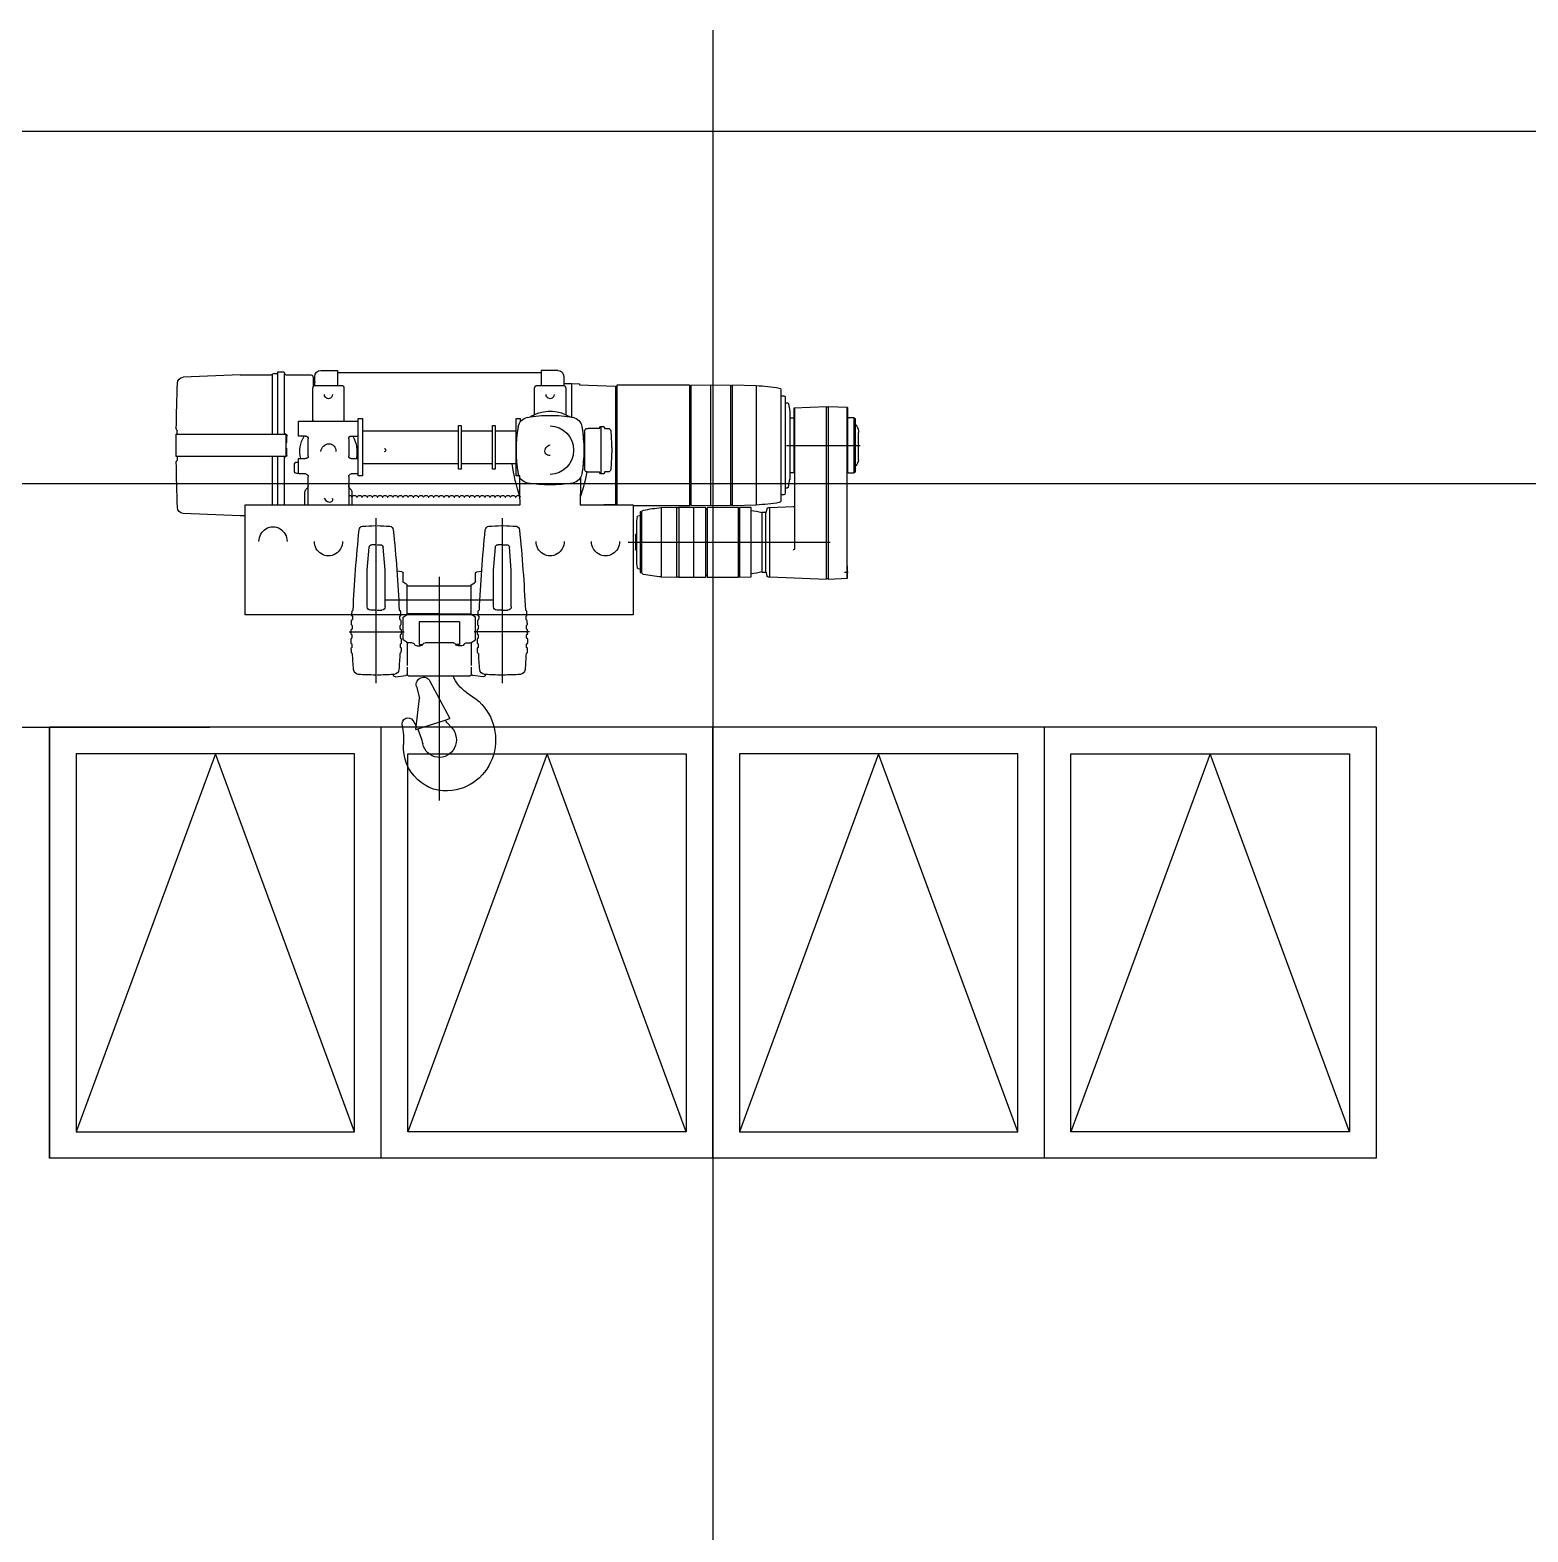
# Model space of a CAD drawing. Extents: x -266287 to 275962, y -324567 to 363765.
# Drawn here: x -137672 to -133155, y -220655 to -216125 of the extents above; entities that cross this region are included whole.
import ezdxf

# ---------------------------------------------------------------- set-up
doc = ezdxf.new("R2010")
doc.units = 0
doc.header["$LTSCALE"] = 1000
doc.layers.get('0').update_dxf_attribs({"linetype": 'CONTINUOUS'})
doc.layers.add('E_WINDOW', color=4, linetype='CONTINUOUS')

# ---------------------------------------------------------------- blocks, each defined once
blk = doc.blocks.new('*E40')
at = {"color": 240}
for centre in [(15848, 541.2, 50), (15848, 541.2)]:
    blk.add_arc(centre, 60, 199.0919, 199.1001, dxfattribs=at)
blk = doc.blocks.new('fsfsfsf')
at = {"color": 240}
for p, q in [((950679, 69732.4), (928997.7, 69732.4)), ((948511.7, 69011), (948561.8, 69011)), ((948561.8, 69011), (948561.8, 68965.8)), ((948561.8, 69003.4), (949176.3, 69003.4)), ((949176.3, 69011), (949176.3, 68965.8)), ((949226.4, 69011), (949176.3, 69011)), ((949331.8, 68997.4), (949256.3, 68997.4)), ((949335.7, 68822.9), (949335.7, 69001.1)), ((949356.2, 69007), (949341.4, 69007)), ((949356.2, 68818.3), (949356.2, 69007)), ((949368.1, 69001.4), (949356.2, 69001.4)), ((949372.6, 68999), (949372.6, 68818.3)), ((949469.7, 68997.4), (949375.7, 68997.4)), ((949469.7, 68997.4), (949641.4, 68990.4)), ((947839.4, 68952.5), (947839.4, 68617.6)), ((947984.6, 68967.1), (947913.3, 68965.2)), ((947913.3, 68965.2), (947913.3, 68604.9)), ((947984.6, 68603), (947984.6, 68967.1)), ((947991, 68965.1), (947984.6, 68965.1)), ((948050.2, 68967.1), (947991, 68966.1)), ((947991, 68966.1), (947991, 68604)), ((948109.3, 68966.6), (948050.2, 68967.1)), ((948050.2, 68603), (948050.2, 68967.1)), ((948109.3, 68603.5), (948109.3, 68966.6)), ((948333, 68967.1), (948114.4, 68967.1)), ((948114.4, 68967.1), (948114.4, 68603)), ((948333, 68605.6), (948333, 68967.1)), ((948446.1, 68967.1), (948338.1, 68963.2)), ((948338.1, 68963.2), (948338.1, 68606.9)), ((948469.2, 68971.1), (948446.1, 68970.3)), ((948446.1, 68970.3), (948446.1, 68967.1)), ((948469.2, 68870), (948469.2, 68971.1)), ((948469.2, 68970.7), (948493.2, 68970.7)), ((948487.9, 68957.8), (948487.9, 68878)), ((948493.7, 68992.4), (948493.2, 68970.7)), ((948493.2, 68970.7), (948493.2, 68965.4)), ((948574, 68965.8), (948495.6, 68965.8)), ((948581.7, 68878), (948581.7, 68957.8)), ((949156.3, 68858.1), (949156.3, 68957.8)), ((949242.5, 68965.8), (949164.1, 68965.8)), ((949244.4, 68965.6), (949244.4, 68992.4)), ((949249.5, 68990.4), (949249.5, 68961)), ((949250.2, 68858.1), (949250.2, 68957.8)), ((947816.4, 68910.6), (947811.8, 68887.6)), ((947826.5, 68913.7), (947819.3, 68913.2)), ((947826.5, 68930.6), (947826.5, 68639.5)), ((947839.4, 68933.9), (947829.7, 68933.9)), ((948114.4, 68944.5), (948109.3, 68944.5)), ((948338.1, 68944.5), (948333, 68944.5)), ((947614.2, 68704.4), (947614.2, 68865.7)), ((947615.8, 68866), (947618.3, 68866)), ((947618.3, 68867.7), (947635.1, 68868)), ((947618.3, 68702.3), (947618.3, 68867.7)), ((947637.9, 68898.7), (947696.8, 68901.3)), ((947637.9, 68898.7), (947637.9, 68703.2)), ((947639.5, 68867.3), (947637.9, 68867.3)), ((947639.5, 68383.9), (947639.5, 68898.7)), ((947696.8, 68901.3), (947696.8, 68381.3)), ((947696.8, 68899.7), (947701.7, 68899.7)), ((947701.7, 68901.3), (947799.7, 68896.9)), ((947701.7, 68381.1), (947701.7, 68901.3)), ((947798.1, 68897), (947798.1, 68473.5)), ((947799.7, 68866.4), (947798.1, 68866.4)), ((947799.7, 68896.9), (947799.7, 68703.2)), ((947799.7, 68866.9), (947811.7, 68866.9)), ((947811.7, 68887.2), (947811.7, 68682.9)), ((948624.8, 68865.5), (948624.8, 68855.7)), ((948637.6, 68865.5), (948624.8, 68865.5)), ((948637.6, 68692.7), (948637.6, 68865.5)), ((949100.4, 68865.5), (949100.4, 68692.7)), ((949113.3, 68865.5), (949100.4, 68865.5)), ((949113.3, 68692.7), (949113.3, 68865.5)), ((947604.9, 68741), (947604.7, 68824.1)), ((948370.1, 68836.2), (948359.5, 68836.1)), ((948372.6, 68840.6), (948370.1, 68836.2)), ((948383.1, 68842.2), (948375.3, 68842.2)), ((948380.5, 68698.7), (948380.5, 68842.2)), ((948386.1, 68836.9), (948383.1, 68842.2)), ((948420.4, 68836.9), (948386.1, 68836.9)), ((948420.4, 68836.3), (948420.4, 68836.9)), ((948423.1, 68836.2), (948420.4, 68836.3)), ((948430.7, 68828.3), (948430.7, 68712.6)), ((948435.7, 68817), (948430.7, 68817)), ((948700.6, 68828.6), (948637.6, 68828.6)), ((948700.6, 68844.8), (948700.6, 68713.3)), ((948708.4, 68844.8), (948700.6, 68844.8)), ((948708.4, 68713.3), (948708.4, 68844.8)), ((948803.5, 68828.6), (948708.4, 68828.6)), ((948803.5, 68844.8), (948803.5, 68713.3)), ((948811.2, 68844.8), (948803.5, 68844.8)), ((948811.2, 68713.3), (948811.2, 68844.8)), ((949100.4, 68828.6), (948811.2, 68828.6)), ((949293.3, 68858.1), (949113.3, 68858.1)), ((949293.3, 68813), (949293.3, 68858.1)), ((949328.6, 68815), (949328.6, 68813)), ((949328.9, 68793.7), (949328.9, 68818.3)), ((949332.1, 68819), (949332.1, 68751.1)), ((949662.5, 68818.3), (949332.1, 68818.3)), ((949662.5, 68751.8), (949662.5, 68818.3)), ((947822.1, 68785), (947599.8, 68785)), ((948349.7, 68778.4), (948348.7, 68778.4)), ((948348.7, 68778.4), (948348.7, 68762.5)), ((949134.5, 68813), (949113.3, 68813)), ((949142.2, 68805), (949142.2, 68753.1)), ((949264.3, 68753.1), (949264.3, 68805)), ((949272, 68813), (949293.3, 68813)), ((949332.1, 68793.7), (949328.9, 68793.7)), ((949332.1, 68776.4), (949328.9, 68776.4)), ((949328.9, 68751.8), (949328.9, 68776.4)), ((948348.7, 68762.5), (948349.7, 68762.5)), ((948430.7, 68723.9), (948435.7, 68723.9)), ((948637.6, 68729.6), (948700.6, 68729.6)), ((948708.4, 68729.6), (948803.5, 68729.6)), ((948811.2, 68729.6), (949100.4, 68729.6)), ((949134.5, 68745.2), (949113.3, 68745.2)), ((949293.3, 68745.2), (949272, 68745.2)), ((949293.3, 68698.7), (949293.3, 68745.2)), ((949298.4, 68734.5), (949293.3, 68734.5)), ((949306.1, 68708), (949306.1, 68726.6)), ((949328.6, 68755.1), (949328.6, 68757.1)), ((949332.1, 68751.8), (949662.5, 68751.8)), ((949335.7, 68605.6), (949335.7, 68747.2)), ((949356.2, 68605.6), (949356.2, 68751.8)), ((949372.6, 68751.8), (949372.6, 68605.6)), ((949659.5, 68751.8), (949659.4, 68740.2)), ((947618.3, 68704), (947615.8, 68704)), ((947635.1, 68702), (947618.3, 68702.3)), ((947811.7, 68703.2), (947799.7, 68703.2)), ((947816.4, 68659.5), (947811.8, 68682.5)), ((948359.5, 68704.9), (948370.1, 68704.7)), ((948370.1, 68704.7), (948372.6, 68700.3)), ((948375.3, 68698.7), (948383.1, 68698.7)), ((948383.1, 68698.7), (948386.1, 68704)), ((948386.1, 68704), (948420.4, 68704)), ((948420.4, 68704.6), (948423.1, 68704.7)), ((948420.4, 68704), (948420.4, 68704.6)), ((948626, 68692.7), (948637.6, 68692.7)), ((948700.6, 68713.3), (948708.4, 68713.3)), ((948803.5, 68713.3), (948811.2, 68713.3)), ((949100.4, 68692.7), (949113.3, 68692.7)), ((949113.3, 68698.7), (949134.5, 68698.7)), ((949142.2, 68690.7), (949142.2, 68605.6)), ((949264.3, 68605.6), (949264.3, 68690.7)), ((949272, 68698.7), (949293.3, 68698.7)), ((949293.3, 68700), (949298.4, 68700)), ((928734.2, 68669.1), (951054.4, 68669.1)), ((947826.5, 68656.4), (947819.3, 68656.9)), ((947829.7, 68636.2), (947839.4, 68636.2)), ((949132.6, 68643.3), (949132.6, 68607.8)), ((949138.4, 68654.9), (949136.3, 68652.7)), ((949270.2, 68652.7), (949268.1, 68654.9)), ((949274, 68605.6), (949274, 68643.3)), ((947801.9, 68599.6), (947872, 68596.5)), ((947872, 68596.5), (947878.6, 68596.5)), ((947872, 68388.8), (947872, 68596.5)), ((947881.2, 68594), (947883, 68584.8)), ((947913.3, 68604.9), (947984.6, 68603)), ((947928.2, 68597.2), (947963.6, 68597.9)), ((947928.2, 68388), (947928.2, 68597.2)), ((947963.6, 68597.9), (947963.6, 68387.4)), ((947963.6, 68591.2), (947966.8, 68591.2)), ((947966.8, 68597.9), (948061.6, 68597.9)), ((947966.8, 68387.4), (947966.8, 68597.9)), ((947984.6, 68605), (947991, 68605)), ((947991, 68604), (948050.2, 68603)), ((948050.2, 68603), (948109.3, 68603.5)), ((948061.6, 68597.9), (948061.6, 68387.4)), ((948061.6, 68591.1), (948064.8, 68591.1)), ((948064.8, 68597.5), (948101.8, 68597.9)), ((948064.8, 68387.7), (948064.8, 68597.5)), ((948101.8, 68597.9), (948146.8, 68597.5)), ((948101.8, 68387.4), (948101.8, 68597.9)), ((948109.3, 68625.6), (948114.4, 68625.6)), ((948114.4, 68603), (948284.1, 68603)), ((948146.8, 68597.5), (948146.8, 68390.7)), ((948146.8, 68596.9), (948152.4, 68596.9)), ((948152.4, 68597.9), (948199.8, 68597)), ((948152.4, 68387.4), (948152.4, 68597.9)), ((948199.8, 68597), (948199.8, 68388.3)), ((948444.5, 68605.6), (948284.1, 68605.6)), ((948284.1, 68605.6), (948284.1, 68273.3)), ((948333, 68625.6), (948338.1, 68625.6)), ((948338.1, 68606.9), (948372.5, 68605.6)), ((949273.8, 68605.6), (948625.1, 68605.6)), ((948639.4, 68628.9), (948638.5, 68628.9)), ((948654.8, 68628.9), (948653.9, 68628.9)), ((948670.2, 68628.9), (948669.3, 68628.9)), ((948685.7, 68628.9), (948684.8, 68628.9)), ((948701.1, 68628.9), (948700.2, 68628.9)), ((948716.5, 68628.9), (948715.6, 68628.9)), ((948731.9, 68628.9), (948731, 68628.9)), ((948747.4, 68628.9), (948746.5, 68628.9)), ((948762.8, 68628.9), (948761.9, 68628.9)), ((948778.2, 68628.9), (948777.3, 68628.9)), ((948793.6, 68628.9), (948792.8, 68628.9)), ((948809.1, 68628.9), (948808.2, 68628.9)), ((948824.5, 68628.9), (948823.6, 68628.9)), ((948839.9, 68628.9), (948839, 68628.9)), ((948855.3, 68628.9), (948854.5, 68628.9)), ((948870.8, 68628.9), (948869.9, 68628.9)), ((948886.2, 68628.9), (948885.3, 68628.9)), ((948901.6, 68628.9), (948900.7, 68628.9)), ((948917, 68628.9), (948916.2, 68628.9)), ((948932.5, 68628.9), (948931.6, 68628.9)), ((948947.9, 68628.9), (948947, 68628.9)), ((948963.3, 68628.9), (948962.4, 68628.9)), ((948978.7, 68628.9), (948977.9, 68628.9)), ((948994.2, 68628.9), (948993.3, 68628.9)), ((949009.6, 68628.9), (949008.7, 68628.9)), ((949025, 68628.9), (949024.1, 68628.9)), ((949040.5, 68628.9), (949039.6, 68628.9)), ((949055.9, 68628.9), (949055, 68628.9)), ((949071.3, 68628.9), (949070.4, 68628.9)), ((949086.7, 68628.9), (949085.8, 68628.9)), ((949102.2, 68628.9), (949101.3, 68628.9)), ((949117.6, 68628.9), (949116.7, 68628.9)), ((949133, 68628.9), (949132.1, 68628.9)), ((949453.9, 68605.6), (949274, 68605.6)), ((949453.9, 68273.3), (949453.9, 68605.6)), ((947885.6, 68582.4), (947896.9, 68582.4)), ((947885.6, 68582.4), (947885.6, 68402.9)), ((947896.9, 68582.4), (947896.9, 68402.9)), ((948258.4, 68400.7), (948258.4, 68584.6)), ((948261, 68584), (948263.3, 68584)), ((948263.3, 68584), (948263.3, 68401.3)), ((948263.3, 68572.3), (948270.1, 68571.8)), ((948272.4, 68569.6), (948274.5, 68557.7)), ((948274.5, 68557.3), (948274.5, 68428)), ((948678.8, 68067.3), (948678.8, 68565.1)), ((949059.3, 68067.3), (949059.3, 68565.1)), ((949453.9, 68572.7), (949469.7, 68572.7)), ((949469.7, 68572.7), (949641.4, 68579.7)), ((948277.7, 68514.1), (948277.7, 68471.1)), ((948299.6, 68492.6), (947690.8, 68492.6)), ((948146.8, 68492.6), (948146.8, 68387.8)), ((948651.8, 68408.6), (948657.6, 68478.1)), ((948676.2, 68485.4), (948665.3, 68485.4)), ((948681.4, 68485.4), (948692.3, 68485.4)), ((948705.8, 68408.6), (948700, 68478.1)), ((949032.3, 68408.6), (949038.1, 68478.1)), ((949056.7, 68485.4), (949045.8, 68485.4)), ((949061.9, 68485.4), (949072.8, 68485.4)), ((949086.3, 68408.6), (949080.5, 68478.1)), ((947637.9, 68384), (947637.9, 68420.5)), ((948270.1, 68413.5), (948263.3, 68413)), ((948274.5, 68427.6), (948272.4, 68415.7)), ((948651.8, 68298.3), (948651.8, 68408.6)), ((948705.8, 68298.3), (948705.8, 68408.6)), ((949032.3, 68298.3), (949032.3, 68408.6)), ((949086.3, 68298.3), (949086.3, 68408.6)), ((947647.1, 68402.9), (947635.7, 68402.9)), ((947696.8, 68381.3), (947637.9, 68384)), ((947701.7, 68383), (947696.8, 68383)), ((947872, 68388.8), (947701.7, 68381.1)), ((947878.6, 68388.8), (947872, 68388.8)), ((947883, 68400.5), (947881.2, 68391.2)), ((947896.9, 68402.9), (947885.6, 68402.9)), ((947963.6, 68387.4), (947928.2, 68388)), ((947966.8, 68394.1), (947963.6, 68394.1)), ((948061.6, 68387.4), (947966.8, 68387.4)), ((948064.8, 68394.1), (948061.6, 68394.1)), ((948101.8, 68387.4), (948064.8, 68387.7)), ((948146.8, 68387.8), (948101.8, 68387.4)), ((948152.4, 68388.4), (948146.8, 68388.4)), ((948199.8, 68388.3), (948152.4, 68387.4)), ((948263.3, 68401.3), (948261, 68401.3)), ((948756.3, 68403.8), (948741.2, 68405.4)), ((948759.8, 68371.9), (948759.8, 68399.8)), ((948772.6, 68364.3), (948763, 68370)), ((948772.6, 68274.8), (948772.6, 68364.3)), ((948965.5, 68361.7), (948772.6, 68361.7)), ((948869, 68388.9), (948869, 67714.2)), ((948965.5, 68364.3), (948975.1, 68370)), ((948965.5, 68274.8), (948965.5, 68364.3)), ((948978.3, 68371.9), (948978.3, 68399.8)), ((948981.8, 68403.8), (948996.9, 68405.4)), ((949033.2, 68319.5), (948704.9, 68319.5)), ((948284.1, 68273.3), (949453.9, 68273.3)), ((948676.2, 68287.6), (948662.1, 68287.6)), ((948681.4, 68287.6), (948695.5, 68287.6)), ((948759.8, 68267.1), (948772.6, 68274.8)), ((948868.4, 68277.3), (948772.6, 68277.3)), ((948869.7, 68277.3), (948965.5, 68277.3)), ((948978.3, 68267.1), (948965.5, 68274.8)), ((949056.7, 68287.6), (949042.6, 68287.6)), ((949061.9, 68287.6), (949076, 68287.6)), ((948759.8, 68198.5), (948759.8, 68267.1)), ((948808, 68252.4), (948930.1, 68252.4)), ((948808, 68252.4), (948808, 68184.6)), ((948930.1, 68252.4), (948930.1, 68184.6)), ((948978.3, 68198.5), (948978.3, 68267.1)), ((948597.4, 68222.5), (948763.4, 68222.6)), ((948772.6, 68190.8), (948759.8, 68198.5)), ((948787.5, 68189.3), (948772.6, 68189.3)), ((948772.6, 68189.3), (948772.6, 68120.8)), ((948794.5, 68184.6), (948794.1, 68185.3)), ((948801.2, 68180.6), (948812.8, 68180.6)), ((948808, 68184.6), (948819.5, 68184.6)), ((948826.6, 68189.3), (948911.5, 68189.3)), ((948930.1, 68184.6), (948918.6, 68184.6)), ((948936.9, 68180.6), (948925.2, 68180.6)), ((948943.6, 68184.6), (948943.9, 68185.3)), ((948950.6, 68189.3), (948965.5, 68189.3)), ((948965.5, 68190.8), (948978.3, 68198.5)), ((948965.5, 68189.3), (948965.5, 68120.8)), ((949140.7, 68222.5), (948974.7, 68222.6)), ((948730.2, 68093.6), (948730.2, 68093.9)), ((948736.6, 68086.9), (948767.9, 68090.3)), ((948772.6, 68115.9), (948772.6, 68093.6)), ((948961.6, 68089.6), (948776.5, 68089.6)), ((948965.5, 68115.9), (948965.5, 68093.6)), ((949001.4, 68086.9), (948970.2, 68090.3)), ((949007.9, 68093.6), (949007.9, 68093.9)), ((948897.5, 68074), (948836.8, 67960.7)), ((948937.8, 68057.4), (948929.1, 68022.7)), ((948788, 68040.2), (948767.5, 68026.5)), ((948939.6, 67927.5), (948929.1, 68022.7)), ((948851.6, 67955.9), (948836.8, 67960.7)), ((948939.6, 67927.5), (948851.6, 67955.9)), ((948844.2, 67947.2), (948831.5, 67933.2))]:
    blk.add_line(p, q, dxfattribs=at)
for centre, major_axis, ratio, start_param, end_param in [((948511.7, 68992.4, 49.9), (0, 18.6), 0.967196, 0, 1.570796), ((948511.7, 68992.4), (0, 18.6), 0.967196, 0, 1.570796), ((949226.4, 68992.4, 49.9), (0, 18.6), 0.967196, -1.570796, 0), ((949226.4, 68992.4), (0, 18.6), 0.967196, -1.570796, 0), ((949256.3, 68990.4, 49.9), (0, 6.98), 0.967196, 0, 1.570796), ((949256.3, 68990.4), (0, 6.98), 0.967196, 0, 1.570796), ((949331.8, 69001.4, 49.9), (0, 3.99), 0.967196, 3.141651, 4.645724), ((949331.8, 69001.4), (0, 3.99), 0.967196, 3.141651, 4.645724), ((949341.4, 69001.1, 49.9), (0, 5.91), 0.967196, 0, 1.570796), ((949341.4, 69001.1), (0, 5.91), 0.967196, 0, 1.570796), ((949368.1, 68995.7, 49.9), (0, 5.65), 0.967196, -0.94456, -0.000086), ((949368.1, 68995.7), (0, 5.65), 0.967196, -0.94456, -0.000086), ((949375.7, 69001.4, 49.9), (0, 3.99), 0.967196, 2.197307, 3.141537), ((949375.7, 69001.4), (0, 3.99), 0.967196, 2.197307, 3.141537), ((947844.5, 68952.5, 49.9), (0, 5.32), 0.967196, 0.150784, 1.570848), ((947844.5, 68952.5), (0, 5.32), 0.967196, 0.150784, 1.570848), ((947955.7, 68195.6, 49.9), (0, 770.9), 0.967196, 0.05693, 0.150747), ((947955.7, 68195.6), (0, 770.9), 0.967196, 0.05693, 0.150747), ((948495.6, 68957.8, 49.9), (0, 7.97), 0.967196, 0, 1.570796), ((948495.6, 68957.8), (0, 7.97), 0.967196, 0, 1.570796), ((948574, 68957.8, 49.9), (0, 7.97), 0.967196, 4.712389, 6.283185), ((948574, 68957.8), (0, 7.97), 0.967196, 4.712389, 6.283185), ((949164.1, 68957.8, 49.9), (0, 7.97), 0.967196, 0, 1.570796), ((949164.1, 68957.8), (0, 7.97), 0.967196, 0, 1.570796), ((949242.5, 68957.8, 49.9), (0, 7.97), 0.967196, 4.712389, 6.283185), ((949242.5, 68957.8), (0, 7.97), 0.967196, 4.712389, 6.283185), ((949249.2, 68975.8, 49.9), (0, 4.98), 0.967196, -0.066667, 1.570839), ((949249.2, 68975.8), (0, 4.98), 0.967196, -0.066667, 1.570839), ((949640.7, 68971.8, 49.9), (0, 18.6), 0.967196, -1.531574, -0.039371), ((949640.7, 68971.8), (0, 18.6), 0.967196, -1.531574, -0.039371), ((945034.4, 68785.1, 49.9), (0, 4784.8), 0.967196, -1.56051, -1.531611), ((945034.4, 68785.1), (0, 4784.8), 0.967196, -1.56051, -1.531611), ((947819.5, 68909.9, 49.9), (0, 3.32), 0.967196, 0.069811, 1.366453), ((947819.5, 68909.9), (0, 3.32), 0.967196, 0.069811, 1.366453), ((947829.7, 68930.6, 49.9), (0, 3.32), 0.967196, 0, 1.570796), ((947829.7, 68930.6), (0, 3.32), 0.967196, 0, 1.570796), ((948534.8, 68937.9, 49.9), (0, -12.3), 0.967196, 4.712389, 7.853982), ((948534.8, 68937.9), (0, -12.3), 0.967196, 4.712389, 7.853982), ((949203.3, 68937.9, 49.9), (0, -12.3), 0.967196, 4.712389, 7.853982), ((949203.3, 68937.9), (0, -12.3), 0.967196, 4.712389, 7.853982), ((947615.8, 68861.9, 49.9), (0, 4.15), 0.967196, -0.000011, 0.411504), ((947615.8, 68861.9), (0, 4.15), 0.967196, -0.000011, 0.411504), ((947635.1, 68863.9, 49.9), (0, 4.15), 0.967196, -0.747776, 0.017596), ((947635.1, 68863.9), (0, 4.15), 0.967196, -0.747776, 0.017596), ((947813.8, 68887.2, 49.9), (0, 2.13), 0.967196, 1.366419, 1.570776), ((947813.8, 68887.2), (0, 2.13), 0.967196, 1.366419, 1.570776), ((948471.9, 68835.5, 149.8), (0, 34.6), 0.967196, 0.167119, 1.403677), ((948471.9, 68835.5, 99.9), (0, 34.6), 0.967196, 0.167119, 1.403677), ((948534.8, 68450.1, 149.8), (0, 425.3), 0.967196, 0, 0.167117), ((948534.8, 68450.1, 99.9), (0, 425.3), 0.967196, 0, 0.167117), ((948534.8, 68766.4, 149.8), (0, 121.6), 0.967196, -0.410325, 0.538166), ((948534.8, 68766.4, 99.9), (0, 121.6), 0.967196, -0.410325, 0.538166), ((948534.8, 68450.1, 149.8), (0, 425.3), 0.967196, -0.167117, 0), ((948534.8, 68450.1, 99.9), (0, 425.3), 0.967196, -0.167117, 0), ((948534.8, 68766.5, 149.8), (0, 121.6), 0.967196, -0.538187, -0.410316), ((948534.8, 68766.5, 99.9), (0, 121.6), 0.967196, -0.538187, -0.410316), ((948597.7, 68835.5, 149.8), (0, 34.6), 0.967196, -1.403677, -0.167119), ((948597.7, 68835.5, 99.9), (0, 34.6), 0.967196, -1.403677, -0.167119), ((949148.6, 68862.1, 49.9), (0, 7.97), 0.967196, 4.188772, 4.712375), ((949148.6, 68862.1), (0, 7.97), 0.967196, 4.188772, 4.712375), ((949257.9, 68862.1, 49.9), (0, 7.97), 0.967196, 1.570784, 2.094378), ((949257.9, 68862.1), (0, 7.97), 0.967196, 1.570784, 2.094378), ((948407.2, 68785, 49.9), (0, 830.7), 0.967196, 1.517739, 1.523781), ((948407.2, 68785), (0, 830.7), 0.967196, 1.517739, 1.523781), ((947635.1, 68825.8, 49.9), (0, 31.3), 0.967196, 0.823192, 1.464029), ((947635.1, 68825.8), (0, 31.3), 0.967196, 0.823192, 1.464029), ((947613.4, 68846.5, 49.9), (0, 0.831), 0.967196, -1.570784, 0.842721), ((947613.4, 68846.5), (0, 0.831), 0.967196, -1.570784, 0.842721), ((949051.6, 68770.5, 149.8), (0, 725.7), 0.967196, 1.49042, 1.559807), ((949051.6, 68770.5, 99.9), (0, 725.7), 0.967196, 1.49042, 1.559807), ((948359.7, 68828.1, 149.8), (0, 7.97), 0.967196, 0.017453, 1.49042), ((948359.7, 68828.1, 99.9), (0, 7.97), 0.967196, 0.017453, 1.49042), ((948375.3, 68838.9, 149.8), (0, 3.32), 0.967196, 0, 1.047198), ((948375.3, 68838.9, 99.9), (0, 3.32), 0.967196, 0, 1.047198), ((948423, 68828.3, 149.8), (0, 7.97), 0.967196, 4.712389, 6.265732), ((948423, 68828.3, 99.9), (0, 7.97), 0.967196, 4.712389, 6.265732), ((948844.6, 68770.5, 149.8), (0, 425.3), 0.967196, 1.403679, 1.737914), ((948844.6, 68770.5, 99.9), (0, 425.3), 0.967196, 1.403679, 1.737914), ((948534.8, 68770.5, 149.8), (0, -73.1), 0.967196, 3.141593, 6.283185), ((948534.8, 68770.5, 99.9), (0, -73.1), 0.967196, 3.141593, 6.283185), ((948225, 68770.5, 149.8), (0, 425.3), 0.967196, 4.545272, 4.879506), ((948225, 68770.5, 99.9), (0, 425.3), 0.967196, 4.545272, 4.879506), ((949332.5, 68815, 49.9), (0, 3.99), 0.967196, 0.167443, 1.570789), ((949332.5, 68815), (0, 3.99), 0.967196, 0.167443, 1.570789), ((949331.8, 68822.9, 49.9), (0, 3.99), 0.967196, 3.141593, 4.712389), ((949331.8, 68822.9), (0, 3.99), 0.967196, 3.141593, 4.712389), ((949661, 68829.9, 49.9), (0, 1.66), 0.967196, 0.64647, 1.580149), ((949661, 68829.9), (0, 1.66), 0.967196, 0.64647, 1.580149), ((945034.4, 68785.2, 49.9), (0, 4782.1), 0.967196, -1.563874, -1.561446), ((945034.4, 68785.2), (0, 4782.1), 0.967196, -1.563874, -1.561446), ((949658.7, 68834.3, 49.9), (0, 3.32), 0.967196, 3.567491, 4.722711), ((949658.7, 68834.3), (0, 3.32), 0.967196, 3.567491, 4.722711), ((948534.8, 68770.5, 149.8), (-11.2, 13.4), 0.823192, 2.346561, 5.488154), ((948534.8, 68770.5, 99.9), (-11.2, 13.4), 0.823192, 2.346561, 5.488154), ((949034.8, 68770.5, 149.8), (0, 4.65), 0.967196, 0, 3.141593), ((949034.8, 68770.5, 99.9), (0, 4.65), 0.967196, 0, 3.141593), ((949203.3, 68766.4, 149.8), (0, 89), 0.967196, 1.021143, 1.811934), ((949203.3, 68766.4, 99.9), (0, 89), 0.967196, 1.021143, 1.811934), ((949134.5, 68805, 149.8), (0, 7.97), 0.967196, 4.712389, 6.283185), ((949134.5, 68805, 99.9), (0, 7.97), 0.967196, 4.712389, 6.283185), ((949203.3, 68766.4, 149.8), (-12.9, 20.1), 0.922643, 4.17696, 7.318552), ((949203.3, 68766.4, 99.9), (-12.9, 20.1), 0.922643, 4.17696, 7.318552), ((949272, 68805, 149.8), (0, 7.97), 0.967196, 0, 1.570796), ((949272, 68805, 99.9), (0, 7.97), 0.967196, 0, 1.570796), ((949203.3, 68766.4, 149.8), (0, 89), 0.967196, 4.471252, 5.26204), ((949203.3, 68766.4, 99.9), (0, 89), 0.967196, 4.471252, 5.26204), ((947642, 68747.6, 49.9), (0, 38.9), 0.967196, 1.741684, 2.254287), ((947642, 68747.6), (0, 38.9), 0.967196, 1.741684, 2.254287), ((947613.4, 68723.6, 49.9), (0, 0.831), 0.967196, 2.298871, 4.712377), ((947613.4, 68723.6), (0, 0.831), 0.967196, 2.298871, 4.712377), ((949051.6, 68770.5, 149.8), (0, 725.7), 0.967196, 1.581786, 1.651173), ((949051.6, 68770.5, 99.9), (0, 725.7), 0.967196, 1.581786, 1.651173), ((948139.8, 68802.6, 79.9), (0, 531.6), 0.967196, 4.379167, 4.574553), ((948139.8, 68802.6, 30), (0, 531.6), 0.967196, 4.379167, 4.574553), ((949134.5, 68753.1, 149.8), (0, 7.97), 0.967196, 3.141593, 4.712389), ((949134.5, 68753.1, 99.9), (0, 7.97), 0.967196, 3.141593, 4.712389), ((949272, 68753.1, 149.8), (0, 7.97), 0.967196, 1.570796, 3.141593), ((949272, 68753.1, 99.9), (0, 7.97), 0.967196, 1.570796, 3.141593), ((949298.4, 68726.6, 149.8), (0, 7.97), 0.967196, 4.712389, 6.283185), ((949298.4, 68726.6, 99.9), (0, 7.97), 0.967196, 4.712389, 6.283185), ((949332.5, 68755.1, 49.9), (0, 3.99), 0.967196, 1.570804, 2.97415), ((949332.5, 68755.1), (0, 3.99), 0.967196, 1.570804, 2.97415), ((949331.8, 68747.2, 49.9), (0, 3.99), 0.967196, -1.570796, 0), ((949331.8, 68747.2), (0, 3.99), 0.967196, -1.570796, 0), ((945034.4, 68785, 49.9), (0, 4784.8), 0.967196, 4.673204, 4.702102), ((945034.4, 68785), (0, 4784.8), 0.967196, 4.673204, 4.702102), ((949661, 68740.2, 49.9), (0, 1.66), 0.967196, 1.561458, 2.789679), ((949661, 68740.2), (0, 1.66), 0.967196, 1.561458, 2.789679), ((949658.7, 68735.8, 49.9), (0, 3.32), 0.967196, 4.702115, 5.710893), ((949658.7, 68735.8), (0, 3.32), 0.967196, 4.702115, 5.710893), ((947615.8, 68708.2, 49.9), (0, 4.15), 0.967196, 2.730088, 3.141603), ((947615.8, 68708.2), (0, 4.15), 0.967196, 2.730088, 3.141603), ((947635.1, 68706.2, 49.9), (0, 4.15), 0.967196, 3.123996, 3.889368), ((947635.1, 68706.2), (0, 4.15), 0.967196, 3.123996, 3.889368), ((947635.5, 68701.1, 49.9), (0, 4.15), 0.967196, 4.712389, 5.639684), ((947635.5, 68701.1), (0, 4.15), 0.967196, 4.712389, 5.639684), ((947801.3, 68700.3, 49.9), (0, 3.32), 0.967196, 0.523605, 1.570815), ((947801.3, 68700.3), (0, 3.32), 0.967196, 0.523605, 1.570815), ((947813.8, 68682.9, 49.9), (0, 2.13), 0.967196, 1.570816, 1.775174), ((947813.8, 68682.9), (0, 2.13), 0.967196, 1.570816, 1.775174), ((948359.7, 68712.8, 149.8), (0, 7.97), 0.967196, 1.651173, 3.124139), ((948359.7, 68712.8, 99.9), (0, 7.97), 0.967196, 1.651173, 3.124139), ((948375.3, 68702, 149.8), (0, 3.32), 0.967196, 2.094395, 3.141593), ((948375.3, 68702, 99.9), (0, 3.32), 0.967196, 2.094395, 3.141593), ((948423, 68712.6, 149.8), (0, 7.97), 0.967196, 3.159046, 4.712389), ((948423, 68712.6, 99.9), (0, 7.97), 0.967196, 3.159046, 4.712389), ((948930.5, 68802.8, 149.8), (0, 532.4), 0.967196, 1.75596, 1.903969), ((948930.5, 68802.8, 99.9), (0, 532.4), 0.967196, 1.75596, 1.903969), ((948471.9, 68705.5, 149.8), (0, 34.6), 0.967196, 1.737915, 2.974474), ((948471.9, 68705.5, 99.9), (0, 34.6), 0.967196, 1.737915, 2.974474), ((950515.1, 68670.1, 149.8), (0, 2141.8), 0.967196, 1.562133, 1.590105), ((950515.1, 68670.1, 99.9), (0, 2141.8), 0.967196, 1.562133, 1.590105), ((948597.7, 68705.5, 149.8), (0, 34.6), 0.967196, 3.308712, 4.54527), ((948597.7, 68705.5, 99.9), (0, 34.6), 0.967196, 3.308712, 4.54527), ((946569.3, 68670.1, 99.9), (0, 2126.6), 0.967196, 4.682067, 4.72301), ((946569.3, 68670.1, 149.8), (0, 2126.6), 0.967196, 4.682067, 4.72301), ((949134.5, 68690.7, 99.9), (0, 7.97), 0.967196, 4.712389, 6.283185), ((949134.5, 68690.7, 149.8), (0, 7.97), 0.967196, 4.712389, 6.283185), ((949272, 68690.7, 149.8), (0, 7.97), 0.967196, 0, 1.570796), ((949272, 68690.7, 99.9), (0, 7.97), 0.967196, 0, 1.570796), ((949298.4, 68708, 149.8), (0, 7.97), 0.967196, 3.141593, 4.712389), ((949298.4, 68708, 99.9), (0, 7.97), 0.967196, 3.141593, 4.712389), ((947819.5, 68660.2, 49.9), (0, 3.32), 0.967196, 1.77514, 3.071781), ((947819.5, 68660.2), (0, 3.32), 0.967196, 1.77514, 3.071781), ((947829.7, 68639.5, 49.9), (0, 3.32), 0.967196, 1.570796, 3.141593), ((947829.7, 68639.5), (0, 3.32), 0.967196, 1.570796, 3.141593), ((948534.8, 69090.8, 149.8), (0, 425.3), 0.967196, 2.974476, 3.30871), ((948534.8, 69090.8, 99.9), (0, 425.3), 0.967196, 2.974476, 3.30871), ((948631.2, 68626.2, 49.9), (0, 7.97), 0.967196, -1.230968, 1.230968), ((948631.2, 68626.2), (0, 7.97), 0.967196, -1.230968, 1.230968), ((948646.6, 68626.2, 49.9), (0, 7.97), 0.967196, -1.230968, 1.230968), ((948646.6, 68626.2), (0, 7.97), 0.967196, -1.230968, 1.230968), ((948662.1, 68626.2, 49.9), (0, 7.97), 0.967196, -1.230968, 1.230968), ((948662.1, 68626.2), (0, 7.97), 0.967196, -1.230968, 1.230968), ((948677.5, 68626.2, 49.9), (0, 7.97), 0.967196, -1.230968, 1.230968), ((948677.5, 68626.2), (0, 7.97), 0.967196, -1.230968, 1.230968), ((948692.9, 68626.2, 49.9), (0, 7.97), 0.967196, -1.230968, 1.230968), ((948692.9, 68626.2), (0, 7.97), 0.967196, -1.230968, 1.230968), ((948708.4, 68626.2, 49.9), (0, 7.97), 0.967196, -1.230968, 1.230968), ((948708.4, 68626.2), (0, 7.97), 0.967196, -1.230968, 1.230968), ((948723.8, 68626.2, 49.9), (0, 7.97), 0.967196, -1.230965, 1.230965), ((948723.8, 68626.2), (0, 7.97), 0.967196, -1.230965, 1.230965), ((948739.2, 68626.2, 49.9), (0, 7.97), 0.967196, -1.230962, 1.230962), ((948739.2, 68626.2), (0, 7.97), 0.967196, -1.230962, 1.230962), ((948754.6, 68626.2, 49.9), (0, 7.97), 0.967196, -1.230962, 1.230962), ((948754.6, 68626.2), (0, 7.97), 0.967196, -1.230962, 1.230962), ((948770.1, 68626.2, 49.9), (0, 7.97), 0.967196, -1.230962, 1.230962), ((948770.1, 68626.2), (0, 7.97), 0.967196, -1.230962, 1.230962), ((948785.5, 68626.2, 49.9), (0, 7.97), 0.967196, -1.230962, 1.230962), ((948785.5, 68626.2), (0, 7.97), 0.967196, -1.230962, 1.230962), ((948800.9, 68626.2, 49.9), (0, 7.97), 0.967196, -1.230962, 1.230962), ((948800.9, 68626.2), (0, 7.97), 0.967196, -1.230962, 1.230962), ((948816.3, 68626.2, 49.9), (0, 7.97), 0.967196, -1.230962, 1.230962), ((948816.3, 68626.2), (0, 7.97), 0.967196, -1.230962, 1.230962), ((948831.8, 68626.2, 49.9), (0, 7.97), 0.967196, -1.230962, 1.230962), ((948831.8, 68626.2), (0, 7.97), 0.967196, -1.230962, 1.230962), ((948847.2, 68626.2, 49.9), (0, 7.97), 0.967196, -1.230962, 1.230962), ((948847.2, 68626.2), (0, 7.97), 0.967196, -1.230962, 1.230962), ((948862.6, 68626.2, 49.9), (0, 7.97), 0.967196, -1.230962, 1.230962), ((948862.6, 68626.2), (0, 7.97), 0.967196, -1.230962, 1.230962), ((948878, 68626.2, 49.9), (0, 7.97), 0.967196, -1.230962, 1.230962), ((948878, 68626.2), (0, 7.97), 0.967196, -1.230962, 1.230962), ((948893.5, 68626.2, 49.9), (0, 7.97), 0.967196, -1.230962, 1.230962), ((948893.5, 68626.2), (0, 7.97), 0.967196, -1.230962, 1.230962), ((948908.9, 68626.2, 49.9), (0, 7.97), 0.967196, -1.230962, 1.230962), ((948908.9, 68626.2), (0, 7.97), 0.967196, -1.230962, 1.230962), ((948924.3, 68626.2, 49.9), (0, 7.97), 0.967196, -1.230962, 1.230962), ((948924.3, 68626.2), (0, 7.97), 0.967196, -1.230962, 1.230962), ((948939.7, 68626.2, 49.9), (0, 7.97), 0.967196, -1.230962, 1.230962), ((948939.7, 68626.2), (0, 7.97), 0.967196, -1.230962, 1.230962), ((948955.2, 68626.2, 49.9), (0, 7.97), 0.967196, -1.230962, 1.230962), ((948955.2, 68626.2), (0, 7.97), 0.967196, -1.230962, 1.230962), ((948970.6, 68626.2, 49.9), (0, 7.97), 0.967196, -1.230962, 1.230962), ((948970.6, 68626.2), (0, 7.97), 0.967196, -1.230962, 1.230962), ((948986, 68626.2, 49.9), (0, 7.97), 0.967196, -1.230965, 1.230965), ((948986, 68626.2), (0, 7.97), 0.967196, -1.230965, 1.230965), ((949001.4, 68626.2, 49.9), (0, 7.97), 0.967196, -1.230968, 1.230968), ((949001.4, 68626.2), (0, 7.97), 0.967196, -1.230968, 1.230968), ((949016.9, 68626.2, 49.9), (0, 7.97), 0.967196, -1.230968, 1.230968), ((949016.9, 68626.2), (0, 7.97), 0.967196, -1.230968, 1.230968), ((949032.3, 68626.2, 49.9), (0, 7.97), 0.967196, -1.230968, 1.230968), ((949032.3, 68626.2), (0, 7.97), 0.967196, -1.230968, 1.230968), ((949047.7, 68626.2, 49.9), (0, 7.97), 0.967196, -1.230968, 1.230968), ((949047.7, 68626.2), (0, 7.97), 0.967196, -1.230968, 1.230968), ((949063.1, 68626.2, 49.9), (0, 7.97), 0.967196, -1.230968, 1.230968), ((949063.1, 68626.2), (0, 7.97), 0.967196, -1.230968, 1.230968), ((949078.6, 68626.2, 49.9), (0, 7.97), 0.967196, -1.230968, 1.230968), ((949078.6, 68626.2), (0, 7.97), 0.967196, -1.230968, 1.230968), ((949094, 68626.2, 49.9), (0, 7.97), 0.967196, -1.230968, 1.230968), ((949094, 68626.2), (0, 7.97), 0.967196, -1.230968, 1.230968), ((949109.4, 68626.2, 49.9), (0, 7.97), 0.967196, -1.230968, 1.230968), ((949109.4, 68626.2), (0, 7.97), 0.967196, -1.230968, 1.230968), ((949124.9, 68626.2, 49.9), (0, 7.97), 0.967196, -1.230968, 1.230968), ((949124.9, 68626.2), (0, 7.97), 0.967196, -1.230968, 1.230968), ((949145.4, 68643.3, 79.9), (0, 13.3), 0.967196, 0.785388, 1.570793), ((949145.4, 68643.3, 30), (0, 13.3), 0.967196, 0.785388, 1.570793), ((949140.3, 68626.2, 49.9), (0, 7.97), 0.967196, -0.252674, 1.230968), ((949140.3, 68626.2), (0, 7.97), 0.967196, -0.252674, 1.230968), ((949129.4, 68664.3, 79.9), (0, 13.3), 0.967196, 3.926981, 4.712386), ((949129.4, 68664.3, 30), (0, 13.3), 0.967196, 3.926981, 4.712386), ((949277.2, 68664.3, 149.8), (0, 13.3), 0.967196, 1.57079, 2.356224), ((949277.2, 68664.3, 99.9), (0, 13.3), 0.967196, 1.57079, 2.356224), ((949261.1, 68643.3, 149.8), (0, 13.3), 0.967196, 4.712383, 5.497816), ((949261.1, 68643.3, 99.9), (0, 13.3), 0.967196, 4.712383, 5.497816), ((947801.5, 68603.2, 49.9), (0, 3.56), 0.967196, 1.39685, 3.272174), ((947801.5, 68603.2), (0, 3.56), 0.967196, 1.39685, 3.272174), ((947844.5, 68617.6, 49.9), (0, 5.32), 0.967196, 1.570744, 2.990809), ((947844.5, 68617.6), (0, 5.32), 0.967196, 1.570744, 2.990809), ((947955.7, 69374.5, 49.9), (0, 770.9), 0.967196, 2.990846, 3.084663), ((947955.7, 69374.5), (0, 770.9), 0.967196, 2.990846, 3.084663), ((947878.6, 68593.8, 49.9), (0, 2.66), 0.967196, -1.48353, 0), ((947878.6, 68593.8), (0, 2.66), 0.967196, -1.48353, 0), ((947928.3, 68496.4, 49.9), (0, 91.9), 0.967196, 0.001046, 0.361286), ((947928.3, 68496.4), (0, 91.9), 0.967196, 0.001046, 0.361286), ((948167.5, 68150.1, 49.9), (0, 448.2), 0.967196, -0.199204, -0.074592), ((948167.5, 68150.1), (0, 448.2), 0.967196, -0.199204, -0.074592), ((948252, 68582.9, 49.9), (0, 6.65), 0.967196, -1.570796, -0.19692), ((948252, 68582.9), (0, 6.65), 0.967196, -1.570796, -0.19692), ((950595.1, 68672.8, 149.8), (0, 2224.6), 0.967196, 1.590624, 1.601008), ((950595.1, 68672.8, 99.9), (0, 2224.6), 0.967196, 1.590624, 1.601008), ((949145.4, 68607.8, 49.9), (0, 13.3), 0.967196, 1.57077, 1.735724), ((949145.4, 68607.8), (0, 13.3), 0.967196, 1.57077, 1.735724), ((949203.3, 68625.6, 149.8), (9.5, 10.6), 0.720868, 2.146079, 5.287672), ((949203.3, 68625.6, 99.9), (9.5, 10.6), 0.720868, 2.146079, 5.287672), ((949640.7, 68598.3, 49.9), (0, 18.6), 0.967196, 3.180963, 4.673167), ((949640.7, 68598.3), (0, 18.6), 0.967196, 3.180963, 4.673167), ((947885.5, 68584.9, 49.9), (0, 2.58), 0.967196, 1.627681, 3.192901), ((947885.5, 68584.9), (0, 2.58), 0.967196, 1.627681, 3.192901), ((948259.3, 68582.4, 49.9), (0, 2.36), 0.967196, -0.837693, 0.391662), ((948259.3, 68582.4), (0, 2.36), 0.967196, -0.837693, 0.391662), ((948269.9, 68569.1, 49.9), (0, 2.66), 0.967196, -1.396287, -0.069807), ((948269.9, 68569.1), (0, 2.66), 0.967196, -1.396287, -0.069807), ((948271.9, 68557.3, 49.9), (0, 2.66), 0.967196, 4.712389, 4.88696), ((948271.9, 68557.3), (0, 2.66), 0.967196, 4.712389, 4.88696), ((948676.2, 68144.1), (0, 398.7), 0.967196, 0.000002, 0.100058), ((948681.4, 68144.1), (0, 398.7), 0.967196, -0.100058, -0.000001), ((949056.7, 68144.1), (0, 398.7), 0.967196, 0.000001, 0.100058), ((949061.9, 68144.1), (0, 398.7), 0.967196, -0.100058, -0.000002), ((948277.1, 68518.6, 49.9), (0, 2.66), 0.967196, 1.571429, 3.140961), ((948277.1, 68518.6), (0, 2.66), 0.967196, 1.571429, 3.140961), ((948276, 68514.5, 49.9), (0, 1.83), 0.967196, 4.533514, 5.613998), ((948276, 68514.5), (0, 1.83), 0.967196, 4.533514, 5.613998), ((952718.2, 68083.6), (0, 4253.1), 0.967196, 1.465604, 1.522807), ((948638.8, 68528.9), (0, 12), 0.967196, 0.100072, 1.465719), ((948718.7, 68528.9), (0, 12), 0.967196, -1.465719, -0.100072), ((944639.4, 68083.6), (0, 4253.1), 0.967196, -1.522808, -1.465604), ((953098.7, 68083.6), (0, 4253.1), 0.967196, 1.465604, 1.522808), ((949019.4, 68528.9), (0, 12), 0.967196, 0.100072, 1.465719), ((949099.2, 68528.9), (0, 12), 0.967196, -1.465719, -0.100072), ((945019.9, 68083.6), (0, 4253.1), 0.967196, -1.522807, -1.465604), ((949370.4, 68495.3, 149.8), (0, 43.9), 0.967196, 4.712389, 7.853982), ((949370.4, 68495.3, 99.9), (0, 43.9), 0.967196, 4.712389, 7.853982), ((947802.1, 68473.5, -74.9), (0, 4.15), 0.967196, 1.570796, 3.141593), ((947802.1, 68473.5, -124.9), (0, 4.15), 0.967196, 1.570796, 3.141593), ((948277.1, 68466.7, 49.9), (0, 2.69), 0.967196, 0.012431, 1.558365), ((948277.1, 68466.7), (0, 2.69), 0.967196, 0.012431, 1.558365), ((948275.6, 68471, 49.9), (0, 2.24), 0.967196, 3.917056, 4.784988), ((948275.6, 68471), (0, 2.24), 0.967196, 3.917056, 4.784988), ((948367.7, 68495.3, 149.8), (0, -43.9), 0.967196, 4.712389, 7.853982), ((948367.7, 68495.3, 99.9), (0, -43.9), 0.967196, 4.712389, 7.853982), ((948534.8, 68495.3, 149.8), (0, -43.9), 0.967196, 4.712389, 7.853982), ((948534.8, 68495.3, 99.9), (0, -43.9), 0.967196, 4.712389, 7.853982), ((948665.3, 68477.4), (0, 7.97), 0.967196, 0, 1.484355), ((948692.3, 68477.4), (0, 7.97), 0.967196, -1.484355, 0), ((949045.8, 68477.4), (0, 7.97), 0.967196, 0, 1.484355), ((949072.8, 68477.4), (0, 7.97), 0.967196, -1.484355, 0), ((949203.3, 68495.3, 149.8), (0, -43.9), 0.967196, 4.712389, 7.853982), ((949203.3, 68495.3, 99.9), (0, -43.9), 0.967196, 4.712389, 7.853982), ((947635.5, 68423.8, 49.9), (0, 4.15), 0.967196, 3.785094, 4.712389), ((947635.5, 68423.8), (0, 4.15), 0.967196, 3.785094, 4.712389), ((948269.9, 68416.2, 49.9), (0, 2.67), 0.967196, 3.216225, 4.533051), ((948269.9, 68416.2), (0, 2.67), 0.967196, 3.216225, 4.533051), ((948271.9, 68428, 49.9), (0, 2.66), 0.967196, 4.537818, 4.712389), ((948271.9, 68428), (0, 2.66), 0.967196, 4.537818, 4.712389), ((947878.6, 68391.5, 49.9), (0, 2.66), 0.967196, 3.141593, 4.625123), ((947878.6, 68391.5), (0, 2.66), 0.967196, 3.141593, 4.625123), ((947885.6, 68400.3, 49.9), (0, 2.66), 0.967196, 0, 1.48353), ((947885.6, 68400.3), (0, 2.66), 0.967196, 0, 1.48353), ((947964.6, 68693.7, 49.9), (0, 299), 0.967196, 2.905333, 3.015524), ((947964.6, 68693.7), (0, 299), 0.967196, 2.905333, 3.015524), ((948179.4, 68745.4, 49.9), (0, 357.8), 0.967196, 3.20041, 3.356572), ((948179.4, 68745.4), (0, 357.8), 0.967196, 3.20041, 3.356572), ((948251.6, 68402.7, 49.9), (0, 7.05), 0.967196, 3.384876, 4.666025), ((948251.6, 68402.7), (0, 7.05), 0.967196, 3.384876, 4.666025), ((948259.3, 68402.8, 49.9), (0, 2.36), 0.967196, 2.74993, 3.979286), ((948259.3, 68402.8), (0, 2.36), 0.967196, 2.74993, 3.979286), ((948755.9, 68399.8), (0, 3.99), 0.967196, 4.712382, 6.178455), ((948766.2, 68375.8), (0, 6.65), 0.967196, 1.5708, 2.617995), ((948971.9, 68375.8), (0, 6.65), 0.967196, 3.66519, 4.712385), ((948982.2, 68399.8), (0, 3.99), 0.967196, 0.10473, 1.570803), ((952718.2, 68083.6), (0, 4256.4), 0.967196, 1.523591, 1.526406), ((948608.7, 68272.4), (0, 3.32), 0.967196, 1.52637, 3.097568), ((948609.2, 68284.3), (0, 3.32), 0.967196, -0.046377, 1.523579), ((948662.1, 68298.3), (0, 10.6), 0.967196, 1.570796, 3.141593), ((948695.5, 68298.3), (0, 10.6), 0.967196, 3.141593, 4.712389), ((948748.4, 68284.3), (0, 3.32), 0.967196, -1.523581, -0.000003), ((948748.9, 68272.4), (0, 3.32), 0.967196, 3.185618, 4.756815), ((944639.4, 68083.6), (0, 4256.4), 0.967196, -1.526395, -1.523579), ((953098.7, 68083.6), (0, 4256.4), 0.967196, 1.523579, 1.526395), ((948989.2, 68272.4), (0, 3.32), 0.967196, 1.52637, 3.097568), ((948989.7, 68284.3), (0, 3.32), 0.967196, 0.000003, 1.523581), ((949042.6, 68298.3), (0, 10.6), 0.967196, 1.570796, 3.141593), ((949076, 68298.3), (0, 10.6), 0.967196, 3.141593, 4.712389), ((949128.9, 68284.3), (0, 3.32), 0.967196, -1.523579, 0.046377), ((949129.4, 68272.4), (0, 3.32), 0.967196, 3.185618, 4.756815), ((945019.9, 68083.6), (0, 4256.4), 0.967196, -1.526406, -1.523591), ((950145.4, 68172.5), (0, 1594.9), 0.967196, 1.535614, 1.539394), ((948607, 68228.5), (0, 3.32), 0.967196, -0.03442, 1.536777), ((952718.2, 68083.6), (0, 4256.4), 0.967196, 1.53016, 1.532975), ((948607.5, 68244.4), (0, 3.32), 0.967196, 1.532796, 3.104032), ((948608, 68256.4), (0, 3.32), 0.967196, -0.039847, 1.530148), ((952718.2, 68083.6), (0, 4253.1), 0.967196, 1.533757, 1.535947), ((952718.2, 68083.6), (0, 4253.1), 0.967196, 1.527182, 1.529372), ((944639.4, 68083.6), (0, 4253.1), 0.967196, -1.529371, -1.527181), ((948749.6, 68256.4), (0, 3.32), 0.967196, -1.529989, -0.000004), ((948750, 68244.4), (0, 3.32), 0.967196, 3.179194, 4.75039), ((944639.4, 68083.6), (0, 4253.1), 0.967196, -1.535945, -1.533756), ((948750.6, 68228.5), (0, 3.32), 0.967196, -1.536777, 0.034381), ((944639.4, 68083.6), (0, 4256.4), 0.967196, -1.532977, -1.530162), ((947212.1, 68172.5), (0, 1594.9), 0.967196, -1.539395, -1.535614), ((950525.9, 68172.5), (0, 1594.9), 0.967196, 1.535614, 1.539395), ((948987.5, 68228.5), (0, 3.32), 0.967196, -0.034381, 1.536777), ((953098.7, 68083.6), (0, 4256.4), 0.967196, 1.530162, 1.532977), ((948988.1, 68244.4), (0, 3.32), 0.967196, 1.532795, 3.103991), ((948988.5, 68256.4), (0, 3.32), 0.967196, 0.000004, 1.529989), ((953098.7, 68083.6), (0, 4253.1), 0.967196, 1.533756, 1.535945), ((953098.7, 68083.6), (0, 4253.1), 0.967196, 1.527181, 1.529371), ((945019.9, 68083.6), (0, 4253.1), 0.967196, -1.529372, -1.527182), ((949130.1, 68256.4), (0, 3.32), 0.967196, -1.530148, 0.039847), ((949130.5, 68244.4), (0, 3.32), 0.967196, 3.179154, 4.75039), ((945019.9, 68083.6), (0, 4253.1), 0.967196, -1.535947, -1.533757), ((949131.1, 68228.5), (0, 3.32), 0.967196, -1.536777, 0.03442), ((945019.9, 68083.6), (0, 4256.4), 0.967196, -1.532975, -1.53016), ((947592.7, 68172.5), (0, 1594.9), 0.967196, -1.539394, -1.535614), ((948606.6, 68200.6), (0, 3.32), 0.967196, 0, 1.570796), ((949635, 68200.7), (0, 1066.6), 0.967196, 1.570876, 1.582126), ((948606.6, 68188.6), (0, 3.32), 0.967196, 1.582131, 3.153848), ((949635, 68200.7), (0, 1066.6), 0.967196, 1.55024, 1.555866), ((948606.7, 68216.5), (0, 3.32), 0.967196, 1.555987, 3.128343), ((949635, 68200.7), (0, 1063.3), 0.967196, 1.558992, 1.567742), ((949635, 68200.7), (0, 1063.3), 0.967196, 1.585258, 1.594011), ((947722.6, 68200.7), (0, 1063.3), 0.967196, 4.689175, 4.697927), ((948750.9, 68216.5), (0, 3.32), 0.967196, 3.154842, 4.727199), ((947722.6, 68200.7), (0, 1063.3), 0.967196, -1.567762, -1.559008), ((948750.9, 68188.6), (0, 3.32), 0.967196, 3.12898, 4.701057), ((948751, 68200.6), (0, 3.32), 0.967196, -1.570796, 0), ((947722.6, 68200.7), (0, 1066.6), 0.967196, -1.555866, -1.55024), ((947722.6, 68200.7), (0, 1066.6), 0.967196, 4.70106, 4.71231), ((948767.5, 68189.3), (0, 3.99), 0.967196, 4.712383, 5.759585), ((948787.5, 68181.3), (0, 7.97), 0.967196, -1.047178, 0.000001), ((948801.2, 68188.6), (0, 7.97), 0.967196, 2.094393, 3.141586), ((948812.8, 68188.6), (0, 7.97), 0.967196, 3.141599, 4.188792), ((948826.6, 68181.3), (0, 7.97), 0.967196, -0.000001, 1.047178), ((948911.5, 68181.3), (0, 7.97), 0.967196, -1.047178, 0.000001), ((948925.2, 68188.6), (0, 7.97), 0.967196, 2.094393, 3.141586), ((948936.9, 68188.6), (0, 7.97), 0.967196, 3.141599, 4.188792), ((948950.6, 68181.3), (0, 7.97), 0.967196, -0.000001, 1.047178), ((948970.6, 68189.3), (0, 3.99), 0.967196, 0.523601, 1.570802), ((948987.1, 68200.6), (0, 3.32), 0.967196, 0, 1.570796), ((950015.5, 68200.7), (0, 1066.6), 0.967196, 1.570876, 1.582126), ((948987.2, 68188.6), (0, 3.32), 0.967196, 1.582129, 3.154205), ((950015.5, 68200.7), (0, 1066.6), 0.967196, 1.55024, 1.555866), ((948987.2, 68216.5), (0, 3.32), 0.967196, 1.555987, 3.128343), ((950015.5, 68200.7), (0, 1063.3), 0.967196, 1.559008, 1.567762), ((950015.5, 68200.7), (0, 1063.3), 0.967196, 1.585258, 1.594011), ((948103.1, 68200.7), (0, 1063.3), 0.967196, 4.689175, 4.697927), ((949131.4, 68216.5), (0, 3.32), 0.967196, 3.154842, 4.727199), ((948103.1, 68200.7), (0, 1063.3), 0.967196, -1.567742, -1.558992), ((949131.4, 68188.6), (0, 3.32), 0.967196, 3.129338, 4.701054), ((949131.5, 68200.6), (0, 3.32), 0.967196, -1.570796, 0), ((948103.1, 68200.7), (0, 1066.6), 0.967196, -1.555866, -1.55024), ((948103.1, 68200.7), (0, 1066.6), 0.967196, 4.70106, 4.71231), ((948606.9, 68172.7), (0, 3.32), 0.967196, 0.024398, 1.597194), ((949635, 68200.7), (0, 1066.6), 0.967196, 1.597124, 1.60838), ((948607.3, 68160.7), (0, 3.32), 0.967196, 1.608404, 3.180361), ((949635, 68200.7), (0, 1063.3), 0.967196, 1.611514, 1.657525), ((947722.6, 68200.7), (0, 1063.3), 0.967196, 4.62566, 4.671671), ((948750.3, 68160.7), (0, 3.32), 0.967196, 3.141599, 4.674786), ((948750.6, 68172.7), (0, 3.32), 0.967196, 4.685991, 6.258788), ((947722.6, 68200.7), (0, 1066.6), 0.967196, 4.674805, 4.68606), ((948987.4, 68172.7), (0, 3.32), 0.967196, 0.024398, 1.597194), ((950015.5, 68200.7), (0, 1066.6), 0.967196, 1.597125, 1.60838), ((948987.8, 68160.7), (0, 3.32), 0.967196, 1.608399, 3.141586), ((950015.5, 68200.7), (0, 1063.3), 0.967196, 1.611514, 1.657525), ((948103.1, 68200.7), (0, 1063.3), 0.967196, 4.62566, 4.671671), ((949130.8, 68160.7), (0, 3.32), 0.967196, 3.102825, 4.674782), ((949131.1, 68172.7), (0, 3.32), 0.967196, 4.685991, 6.258788), ((948103.1, 68200.7), (0, 1066.6), 0.967196, 4.674805, 4.686061), ((948625.8, 68109.9), (0, 15.9), 0.967196, 1.65757, 3.074883), ((948676.2, 68889.7), (0, 797.5), 0.967196, 3.074864, 3.141592), ((948681.4, 68889.7), (0, 797.5), 0.967196, 3.141592, 3.204967), ((948681.3, 68889.7), (0, 797.5), 0.967196, 3.204996, 3.208349), ((948736.6, 68093.6), (0, 6.65), 0.967196, 1.570796, 3.141593), ((948731.8, 68109.9), (0, 15.9), 0.967196, 3.208311, 4.625615), ((948767.5, 68094.3), (0, 3.99), 0.967196, 3.246308, 4.712377), ((948776.5, 68093.6), (0, 3.99), 0.967196, 1.570796, 3.141593), ((948732.1, 68129.5), (0, 106.3), 0.967196, 3.715324, 4.327992), ((948961.6, 68093.6), (0, 3.99), 0.967196, 3.141593, 4.712389), ((948970.6, 68094.3), (0, 3.99), 0.967196, 1.570808, 3.036878), ((949006.3, 68109.9), (0, 15.9), 0.967196, 1.65757, 3.074874), ((949001.4, 68093.6), (0, 6.65), 0.967196, 3.141593, 4.712389), ((949056.7, 68889.7), (0, 797.5), 0.967196, 3.074837, 3.078189), ((949056.7, 68889.7), (0, 797.5), 0.967196, 3.078218, 3.141594), ((949061.9, 68889.7), (0, 797.5), 0.967196, 3.141593, 3.208321), ((949112.3, 68109.9), (0, 15.9), 0.967196, 3.208302, 4.625615), ((948916.6, 68063), (0, 22.6), 0.967196, 4.459343, 7.347882), ((948848.5, 67896.9), (0, 154.3), 0.967196, 0.573726, 3.015458), ((948684.6, 68101.6), (0, 225.9), 0.967196, 3.960326, 4.011696), ((949131.5, 67831.4), (0, 225.9), 0.967196, 0.99276, 1.08229), ((948963.5, 67944.7), (0, 18.6), 0.967196, 4.506465, 7.275946), ((948869, 67896.9), (0, 53.2), 0.967196, 0.818728, 4.475734), ((949131.5, 67831.4), (0, 225.9), 0.967196, 1.1237, 1.33414), ((949195, 67894.7), (0, 225.9), 0.967196, 1.364875, 1.625), ((948848.5, 67875.3), (0, 132.9), 0.967196, 2.995018, 4.766592)]:
    blk.add_ellipse(centre, major_axis=major_axis, ratio=ratio, start_param=start_param, end_param=end_param, dxfattribs=at)
at = {"xscale": 1.285499999998137, "yscale": 1.32909999997355, "zscale": 0.9989999999999952}
blk.add_blockref('*E40', (928644.2, 67935.4), dxfattribs=at)

msp = doc.modelspace()

# ---------------------------------------------------------------- linework, layer by layer
msp.add_line((-138330.7953, -218227.27358), (-137129.60378, -218227.27358))
at = {"layer": 'E_WINDOW', "color": 252, "linetype": 'Continuous'}
for p, q in [((-135612.91943, -216125.0269), (-135612.91943, -226027.75636)), ((-133612.91943, -218228.17203), (-137612.91943, -218228.17203)), ((-137612.91943, -219528.17203), (-137612.91943, -218228.17203)), ((-137612.91943, -218228.17203), (-137612.91943, -219528.17203)), ((-136612.91943, -219528.17203), (-136612.91943, -218228.17203)), ((-135612.91943, -219528.17203), (-135612.91943, -218228.17203)), ((-134612.91943, -219528.17203), (-134612.91943, -218228.17203)), ((-133612.91943, -218228.17203), (-133612.91943, -219528.17203)), ((-137112.91943, -218308.17203), (-137532.91943, -219448.17203)), ((-136692.91943, -219448.17203), (-137112.91943, -218308.17203)), ((-136112.91943, -218308.17203), (-136532.91943, -219448.17203)), ((-135692.91943, -219448.17203), (-136112.91943, -218308.17203)), ((-135112.91943, -218308.17203), (-135532.91943, -219448.17203)), ((-134692.91943, -219448.17203), (-135112.91943, -218308.17203)), ((-134112.91943, -218308.17203), (-134532.91943, -219448.17203)), ((-133692.91943, -219448.17203), (-134112.91943, -218308.17203)), ((-133612.91943, -219528.17203), (-137612.91943, -219528.17203))]:
    msp.add_line(p, q, dxfattribs=at)
for points in [[(-136692.91943, -218308.17203), (-137532.91943, -218308.17203), (-137532.91943, -219448.17203), (-136692.91943, -219448.17203)], [(-136532.91943, -218308.17203), (-135692.91943, -218308.17203), (-135692.91943, -219448.17203), (-136532.91943, -219448.17203)], [(-134692.91943, -218308.17203), (-135532.91943, -218308.17203), (-135532.91943, -219448.17203), (-134692.91943, -219448.17203)], [(-134532.91943, -218308.17203), (-133692.91943, -218308.17203), (-133692.91943, -219448.17203), (-134532.91943, -219448.17203)]]:
    msp.add_lwpolyline(points, close=True, dxfattribs=at)

# ---------------------------------------------------------------- block references
at = {"xscale": -1}
msp.add_blockref('fsfsfsf', (812431.28791, -286162.70051), dxfattribs=at)

doc.saveas('drawing.dxf')
